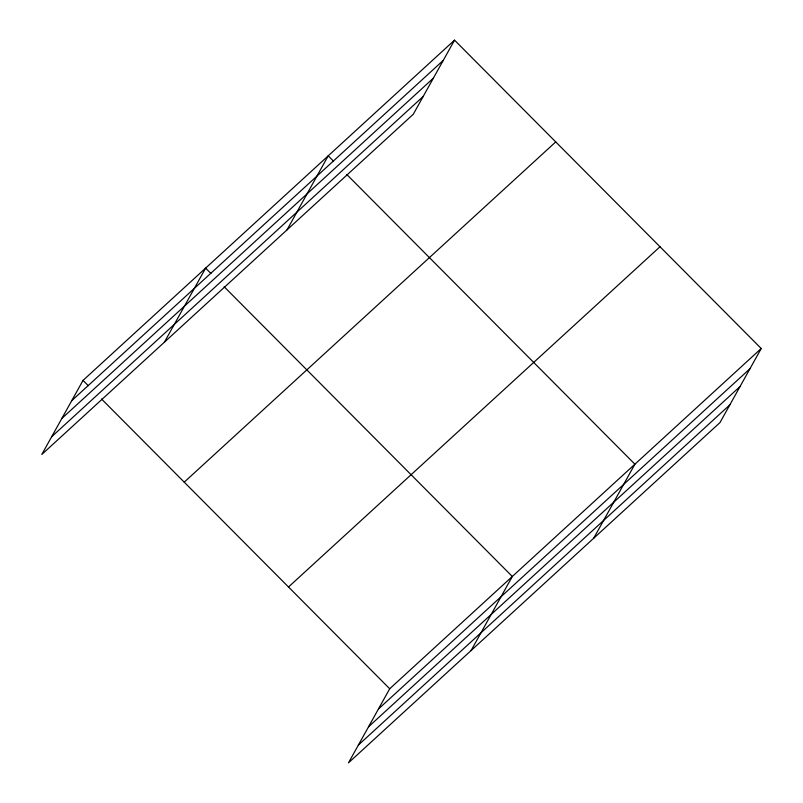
<?xml version="1.0" encoding="UTF-8"?>
<svg xmlns="http://www.w3.org/2000/svg" width="803" height="803" viewBox="0 0 803 803"><rect width="100%" height="100%" fill="white"/><g stroke="black" fill="none" stroke-linecap="round" stroke-linejoin="round"><path stroke-width="1.2" d="M454.528 40.15L83.03 380.401L41.786 454.488L413.294 114.237L454.528 40.15L761.214 348.512L719.97 422.599L348.472 762.85L389.706 688.763L761.214 348.512M164.384 342.208L205.618 268.122L210.898 273.432M286.982 229.919L328.216 155.832L333.496 161.142M471.07 650.571L512.304 576.484L224.107 286.701M593.668 538.281L634.902 464.194L346.695 174.422M71.758 400.637L443.266 60.396M61.871 418.413L433.369 78.162M51.683 436.722L423.181 96.47M184.228 482.161L555.736 141.91M288.498 587.003L660.006 246.752M378.444 709.009L749.942 368.758M368.547 726.775L740.055 386.524M358.359 745.084L729.867 404.832M83.03 380.401L88.31 385.711M101.509 398.981L389.706 688.763"/></g></svg>
